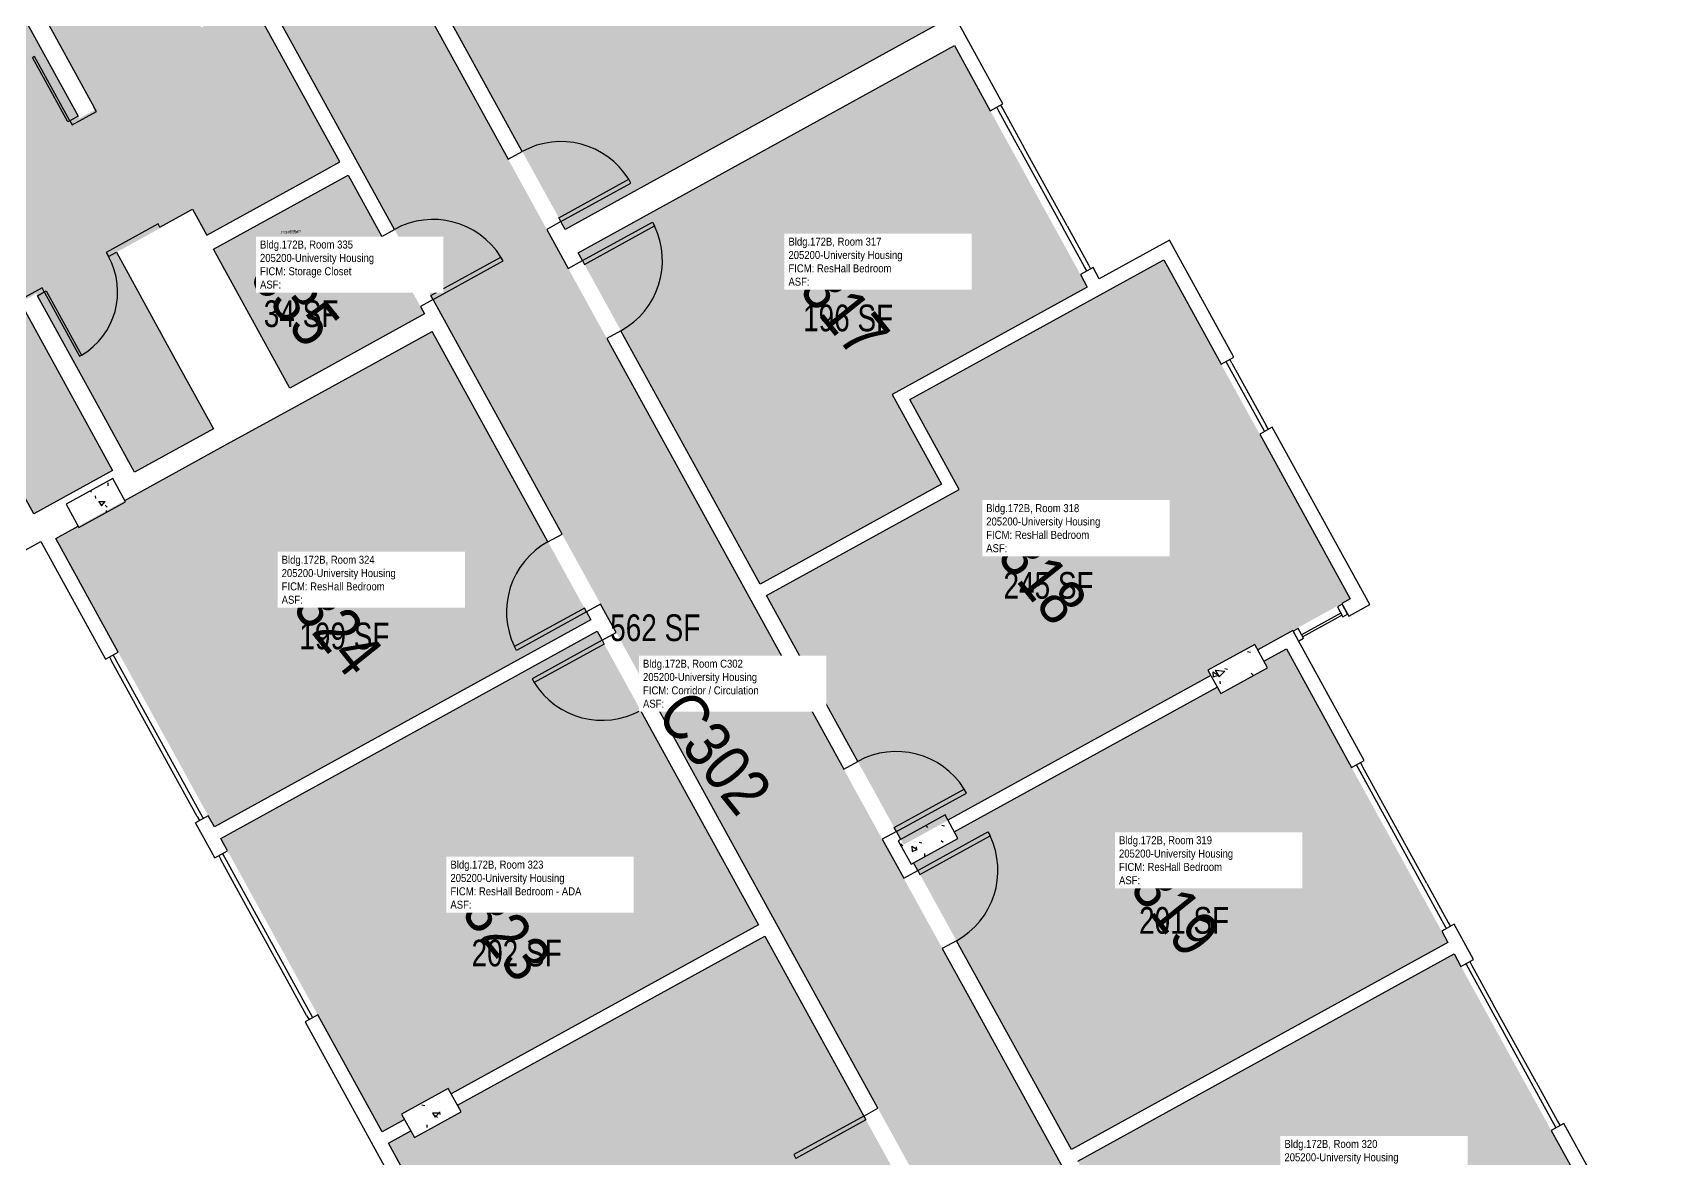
# Model space of a CAD drawing. Header units: inches. Extents: x 69233640 to 69235957, y 27660565 to 27663170.
# Drawn here: x 69235154 to 69235886, y 27660991 to 27661497 of the extents above; entities that cross this region are included whole.
import ezdxf
from ezdxf.enums import TextEntityAlignment as Align

# ---------------------------------------------------------------- set-up
doc = ezdxf.new("R2010")
doc.units = ezdxf.units.IN
doc.header["$LTSCALE"] = 100
doc.header["$MEASUREMENT"] = 0
for name, color, linetype in [('A-COLS', 5, 'CONTINUOUS'), ('A-DOOR', 2, 'CONTINUOUS'), ('A-GLAZ', 1, 'CONTINUOUS'), ('A-IDEN-RNUM', 7, 'CONTINUOUS'), ('A-IDEN-SNUM', 4, 'CONTINUOUS'), ('A-IDEN-VNUM', 4, 'CONTINUOUS'), ('A-WALL', 5, 'CONTINUOUS'), ('AREA-TEXT', 3, 'CONTINUOUS'), ('Rooms-Category-Color', 7, 'CONTINUOUS'), ('Rooms-College-Color', 7, 'CONTINUOUS'), ('Rooms-Department-Color', 7, 'CONTINUOUS'), ('Rooms-Division-Color', 7, 'CONTINUOUS'), ('Rooms-Information', 7, 'CONTINUOUS')]:
    doc.layers.add(name, color=color, linetype=linetype)
doc.styles.add('CP_AREA', font='arial.ttf', dxfattribs={"height": 15})
doc.styles.add('CP_ROOMSNUMBER', font='arial.ttf', dxfattribs={"height": 1})
doc.styles.add('CP_ROOMVNUMBER', font='arial.ttf', dxfattribs={"width": 0.85, "height": 0.075})
pattern_1 = [(358.8208, (69234315.58, 27661870.696), (15.38857, -22.96955), [2.88, -31.68]), (303.8208, (69234315.58, 27661870.696), (19.16407, 22.25815), [2.304, -25.344]), (49.2718, (69234316.862, 27661868.783), (34.5526, -0.712), [2.448, -26.924]), (355.0048, (69234321.563, 27661875.51), (20.73865, -35.91415), [4.32, -47.52]), (45.4568, (69234323.29, 27661872.517), (51.643, -4.5134), [3.671, -40.386]), (300.0048, (69234321.563, 27661875.51), (51.6431, -4.5136), [3.456, -38.016]), (329.8208, (69234322.475, 27661871.315), (2.3233, -27.55014), [2.88, -31.68]), (274.8208, (69234322.475, 27661871.315), (27.55224, 10.1765), [2.304, -25.344]), (20.2718, (69234322.668, 27661869.02), (29.8752, -17.37418), [2.448, -26.924]), (346.3208, (69234315.58, 27661870.696), (10.2518, 7.64958), [1.267, -23.77, 1.267, -24.461, -25.44]), (346.3208, (69234315.58, 27661870.696), (10.2518, 7.64958), [-50.765, 1.267, -24.173]), (316.3208, (69234315.58, 27661870.696), (18.13225, 1.62401), [1.267, -13.402, 1.267, -23.194, -9.696]), (316.3208, (69234315.58, 27661870.696), (18.13225, 1.62401), [-39.13, 1.267, -8.429]), (276.3208, (69234310.212, 27661877.368), (12.17612, -16.51385), [1.267, -8.333, 1.267, -28.685, -39.744]), (276.3208, (69234310.212, 27661877.368), (12.17612, -16.51385), [-39.552, 1.267, -38.477]), (266.3208, (69234307.804, 27661880.36), (17.03412, -15.03807), [1.267, -11.213, 1.267, -18.624, -28.224]), (266.3208, (69234307.804, 27661880.36), (17.03412, -15.03807), [-32.371, 1.267, -26.957])]

msp = doc.modelspace()

# ---------------------------------------------------------------- hatches: boundary and pattern name
at = {"layer": 'A-COLS', "lineweight": -3}
h = msp.add_hatch(dxfattribs=at)
h.set_pattern_fill('FP_17', color=256, angle=-61.17918, style=0, pattern_type=2)
h.set_pattern_definition([(358.8208, (69234315.58, 27661870.696), (15.38857, -22.96955), [2.88, -31.68]), (303.8208, (69234315.58, 27661870.696), (19.1641, 22.25815), [2.304, -25.344]), (49.2718, (69234316.862, 27661868.782), (34.5526, -0.712), [2.448, -26.924]), (355.005, (69234321.563, 27661875.51), (20.7387, -35.9142), [4.32, -47.52]), (45.457, (69234323.29, 27661872.52), (51.643, -4.5134), [3.671, -40.386]), (300.005, (69234321.563, 27661875.51), (51.6431, -4.5136), [3.456, -38.016]), (329.8208, (69234322.474, 27661871.315), (2.3233, -27.55014), [2.88, -31.68]), (274.8208, (69234322.474, 27661871.315), (27.5522, 10.1765), [2.304, -25.344]), (20.2718, (69234322.668, 27661869.02), (29.8752, -17.3742), [2.448, -26.924]), (346.3208, (69234315.58, 27661870.696), (10.2518, 7.64958), [1.267, -23.77, 1.267, -24.461, -25.44]), (346.3208, (69234315.58, 27661870.696), (10.2518, 7.64958), [-50.765, 1.267, -24.173]), (316.3208, (69234315.58, 27661870.696), (18.13225, 1.624), [1.267, -13.402, 1.267, -23.194, -9.696]), (316.3208, (69234315.58, 27661870.696), (18.13225, 1.624), [-39.13, 1.267, -8.429]), (276.3208, (69234310.212, 27661877.368), (12.17612, -16.51385), [1.267, -8.333, 1.267, -28.685, -39.744]), (276.3208, (69234310.212, 27661877.368), (12.17612, -16.51385), [-39.552, 1.267, -38.477]), (266.3208, (69234307.804, 27661880.36), (17.03412, -15.03807), [1.267, -11.213, 1.267, -18.624, -28.224]), (266.3208, (69234307.804, 27661880.36), (17.03412, -15.03807), [-32.371, 1.267, -26.957])])
h.paths.add_polyline_path([(69235175.16, 27661274.77), (69235196.18, 27661286.34), (69235190.4, 27661296.85), (69235169.37, 27661285.28), (69235170.83, 27661282.62)], flags=0)
h = msp.add_hatch(dxfattribs=at)
h.set_pattern_fill('FP_6', color=256, angle=-61.17918, style=0, pattern_type=2)
h.set_pattern_definition(pattern_1)
h.paths.add_polyline_path([(69235688.77, 27661200.11), (69235709.79, 27661211.68), (69235704.01, 27661222.19), (69235682.98, 27661210.62), (69235683.07, 27661210.47)], flags=0)
h = msp.add_hatch(dxfattribs=at)
h.set_pattern_fill('FP_20', color=256, angle=-61.17918, style=0, pattern_type=2)
h.set_pattern_definition(pattern_1)
h.paths.add_polyline_path([(69235549.46, 27661123.46), (69235570.49, 27661135.03), (69235564.7, 27661145.54), (69235543.68, 27661133.97)], flags=0)
h = msp.add_hatch(dxfattribs=at)
h.set_pattern_fill('FP_19', color=256, angle=-61.17918, style=0, pattern_type=2)
h.set_pattern_definition(pattern_1)
h.paths.add_polyline_path([(69235326.05, 27661000.53), (69235347.08, 27661012.1), (69235341.29, 27661022.62), (69235320.26, 27661011.05)], flags=0)
at = {"layer": 'Rooms-Category-Color', "true_color": 0xadadad}
for points in [[(69235030.51, 27661929.76), (69235084.02, 27661956.92), (69235734.08, 27660775.49), (69235681.49, 27660746.55)], [(69235049.44, 27661622.98), (69235083.99, 27661642), (69235086.77, 27661636.96), (69235065.19, 27661625.09), (69235111.56, 27661540.81), (69235113.85, 27661536.65), (69235135.42, 27661548.53), (69235182.61, 27661462.77), (69235175.38, 27661458.79), (69235148.56, 27661507.53), (69235131.21, 27661539.07), (69235111.37, 27661528.15), (69235110.35, 27661527.59), (69235095.29, 27661519.31), (69235112.64, 27661487.77), (69235139.46, 27661439.03), (69235132.23, 27661435.05), (69235105.41, 27661483.79), (69235088.06, 27661515.33), (69235052.14, 27661495.56), (69235069.49, 27661464.02), (69235096.31, 27661415.29), (69235089.08, 27661411.31), (69235062.26, 27661460.05), (69235044.91, 27661491.59), (69235008.99, 27661471.82), (69235026.34, 27661440.28), (69235053.16, 27661391.54), (69235045.93, 27661387.57), (69235019.12, 27661436.3), (69235001.76, 27661467.85), (69234965.84, 27661448.08), (69234983.2, 27661416.54), (69235009.5, 27661368.73), (69234987.89, 27661356.84), (69235017.21, 27661303.57), (69235017.21, 27661303.57), (69235058.75, 27661228.07), (69235115.2, 27661259.14), (69235147.61, 27661276.97), (69235115.8, 27661334.8), (69235084.25, 27661317.44), (69235095.82, 27661296.41), (69235090.35, 27661293.4), (69235069.57, 27661331.17), (69235113.81, 27661355.51), (69235137.49, 27661312.49), (69235137.49, 27661312.49), (69235154.84, 27661280.95), (69235190.32, 27661300.47), (69235172.97, 27661332.01), (69235148.79, 27661375.96), (69235156.01, 27661379.94), (69235181.89, 27661332.91), (69235182.86, 27661331.15), (69235182.86, 27661331.15), (69235200.21, 27661299.61), (69235235.69, 27661319.13), (69235218.34, 27661350.67), (69235217.37, 27661352.43), (69235217.38, 27661352.43), (69235192.01, 27661398.53), (69235211.94, 27661409.5), (69235211.7, 27661409.94), (69235226.32, 27661417.98), (69235232.77, 27661406.27), (69235292.52, 27661439.15), (69235252.52, 27661511.87), (69235230.2, 27661499.59), (69235226.58, 27661506.16), (69235244.47, 27661516), (69235211.2, 27661576.46), (69235210.77, 27661576.22), (69235207.39, 27661582.36), (69235189.94, 27661572.76), (69235186.93, 27661578.23), (69235208.59, 27661590.15), (69235159.73, 27661678.96), (69235138.11, 27661667.06), (69235135.1, 27661672.54), (69235157.1, 27661684.65), (69235129.32, 27661735.13), (69235107.49, 27661723.12), (69235104.72, 27661728.16), (69235104.5, 27661728.04), (69235104.48, 27661728.59), (69235125.92, 27661740.39), (69235081.69, 27661820.78), (69235060.03, 27661808.86), (69235057.2, 27661813.87), (69235057.26, 27661813.9), (69235079.96, 27661826.39), (69235030.58, 27661916.13), (69234955.74, 27661874.95), (69235007.89, 27661780.18), (69234986.37, 27661768.34), (69235029.58, 27661689.81), (69235051.15, 27661701.68), (69235054.17, 27661696.21), (69235019.64, 27661677.21), (69235018.37, 27661679.51), (69234975.89, 27661756.72), (69234944.35, 27661739.36), (69234988.61, 27661658.92), (69234983.13, 27661655.91), (69234938.87, 27661736.35), (69234901.64, 27661715.86), (69234945.9, 27661635.42), (69234940.42, 27661632.41), (69234896.16, 27661712.85), (69234858.92, 27661692.36), (69234903.19, 27661611.92), (69234897.71, 27661608.91), (69234853.45, 27661689.35), (69234816.21, 27661668.86), (69234860.47, 27661588.42), (69234860.47, 27661588.42), (69234889.28, 27661536.07), (69234889.28, 27661536.07), (69234933.63, 27661455.46), (69234970.87, 27661475.95), (69234926.51, 27661556.56), (69234931.99, 27661559.57), (69234976.34, 27661478.96), (69235013.58, 27661499.45), (69234969.23, 27661580.06), (69234974.7, 27661583.07), (69235019.05, 27661502.47), (69235093.28, 27661543.31), (69235050.71, 27661620.68)]]:
    msp.add_hatch(color=253, dxfattribs=at).paths.add_polyline_path(points)
at = {"layer": 'Rooms-Category-Color', "true_color": 0x728ef3}
for points in [[(69235393.88, 27661408.81), (69235553.34, 27661496.55), (69235563.19, 27661501.97), (69235480.32, 27661652.57), (69235397.64, 27661607.08), (69235420.17, 27661566.13), (69235333.55, 27661518.46)], [(69235559.12, 27661486.04), (69235399.67, 27661398.3), (69235481.61, 27661249.38), (69235563.08, 27661294.21), (69235540.86, 27661334.6), (69235628.69, 27661382.92), (69235568.97, 27661491.46)], [(69235330.62, 27661370.79), (69235296.27, 27661433.22), (69235235.7, 27661399.9), (69235270.05, 27661337.47)], [(69235705.33, 27661219.79), (69235718.16, 27661226.85), (69235721.15, 27661228.49), (69235746.95, 27661242.69), (69235663.07, 27661395.13), (69235634.37, 27661379.34), (69235634.37, 27661379.34), (69235631.47, 27661377.75), (69235548.84, 27661332.28), (69235571.06, 27661291.9), (69235484.44, 27661244.23), (69235546.1, 27661132.17), (69235566.03, 27661143.14), (69235684.3, 27661208.22), (69235682.98, 27661210.62), (69235704.01, 27661222.19)], [(69235236.09, 27661140.15), (69235405.41, 27661233.32), (69235334.06, 27661362.99), (69235274.21, 27661330.05), (69235274.15, 27661330.02), (69235271.85, 27661328.76), (69235242.72, 27661312.73), (69235240.42, 27661311.46), (69235164.75, 27661269.82)], [(69235408.24, 27661228.17), (69235238.93, 27661135.01), (69235311.53, 27661003.05), (69235321.61, 27661008.6), (69235320.26, 27661011.05), (69235341.29, 27661022.62), (69235342.64, 27661020.17), (69235480.85, 27661096.21)], [(69235718.24, 27661220.18), (69235708.16, 27661214.64), (69235709.79, 27661211.68), (69235688.77, 27661200.11), (69235687.14, 27661203.07), (69235568.86, 27661137.99), (69235570.49, 27661135.03), (69235550.56, 27661124.06), (69235621.54, 27660995.05), (69235790.85, 27661088.21), (69235718.57, 27661219.58)], [(69235470.95, 27660736.66), (69235470.93, 27660736.7), (69235630.39, 27660824.43), (69235483.68, 27661091.07), (69235345.47, 27661015.02), (69235347.08, 27661012.1), (69235326.05, 27661000.53), (69235324.44, 27661003.45), (69235314.36, 27660997.91), (69235461.09, 27660731.23)], [(69235833.87, 27660936.39), (69235854.9, 27660947.96), (69235856.24, 27660945.53), (69235866.31, 27660951.07), (69235793.68, 27661083.06), (69235624.38, 27660989.91), (69235697, 27660857.91), (69235835.21, 27660933.96)]]:
    msp.add_hatch(color=171, dxfattribs=at).paths.add_polyline_path(points)
at = {"layer": 'Rooms-College-Color', "true_color": 0xadadad}
for points in [[(69235030.51, 27661929.76), (69235084.02, 27661956.92), (69235734.08, 27660775.49), (69235681.49, 27660746.55)], [(69235049.44, 27661622.98), (69235083.99, 27661642), (69235086.77, 27661636.96), (69235065.19, 27661625.09), (69235111.56, 27661540.81), (69235113.85, 27661536.65), (69235135.42, 27661548.53), (69235182.61, 27661462.77), (69235175.38, 27661458.79), (69235148.56, 27661507.53), (69235131.21, 27661539.07), (69235111.37, 27661528.15), (69235110.35, 27661527.59), (69235095.29, 27661519.31), (69235112.64, 27661487.77), (69235139.46, 27661439.03), (69235132.23, 27661435.05), (69235105.41, 27661483.79), (69235088.06, 27661515.33), (69235052.14, 27661495.56), (69235069.49, 27661464.02), (69235096.31, 27661415.29), (69235089.08, 27661411.31), (69235062.26, 27661460.05), (69235044.91, 27661491.59), (69235008.99, 27661471.82), (69235026.34, 27661440.28), (69235053.16, 27661391.54), (69235045.93, 27661387.57), (69235019.12, 27661436.3), (69235001.76, 27661467.85), (69234965.84, 27661448.08), (69234983.2, 27661416.54), (69235009.5, 27661368.73), (69234987.89, 27661356.84), (69235017.21, 27661303.57), (69235017.21, 27661303.57), (69235058.75, 27661228.07), (69235115.2, 27661259.14), (69235147.61, 27661276.97), (69235115.8, 27661334.8), (69235084.25, 27661317.44), (69235095.82, 27661296.41), (69235090.35, 27661293.4), (69235069.57, 27661331.17), (69235113.81, 27661355.51), (69235137.49, 27661312.49), (69235137.49, 27661312.49), (69235154.84, 27661280.95), (69235190.32, 27661300.47), (69235172.97, 27661332.01), (69235148.79, 27661375.96), (69235156.01, 27661379.94), (69235181.89, 27661332.91), (69235182.86, 27661331.15), (69235182.86, 27661331.15), (69235200.21, 27661299.61), (69235235.69, 27661319.13), (69235218.34, 27661350.67), (69235217.37, 27661352.43), (69235217.38, 27661352.43), (69235192.01, 27661398.53), (69235211.94, 27661409.5), (69235211.7, 27661409.94), (69235226.32, 27661417.98), (69235232.77, 27661406.27), (69235292.52, 27661439.15), (69235252.52, 27661511.87), (69235230.2, 27661499.59), (69235226.58, 27661506.16), (69235244.47, 27661516), (69235211.2, 27661576.46), (69235210.77, 27661576.22), (69235207.39, 27661582.36), (69235189.94, 27661572.76), (69235186.93, 27661578.23), (69235208.59, 27661590.15), (69235159.73, 27661678.96), (69235138.11, 27661667.06), (69235135.1, 27661672.54), (69235157.1, 27661684.65), (69235129.32, 27661735.13), (69235107.49, 27661723.12), (69235104.72, 27661728.16), (69235104.5, 27661728.04), (69235104.48, 27661728.59), (69235125.92, 27661740.39), (69235081.69, 27661820.78), (69235060.03, 27661808.86), (69235057.2, 27661813.87), (69235057.26, 27661813.9), (69235079.96, 27661826.39), (69235030.58, 27661916.13), (69234955.74, 27661874.95), (69235007.89, 27661780.18), (69234986.37, 27661768.34), (69235029.58, 27661689.81), (69235051.15, 27661701.68), (69235054.17, 27661696.21), (69235019.64, 27661677.21), (69235018.37, 27661679.51), (69234975.89, 27661756.72), (69234944.35, 27661739.36), (69234988.61, 27661658.92), (69234983.13, 27661655.91), (69234938.87, 27661736.35), (69234901.64, 27661715.86), (69234945.9, 27661635.42), (69234940.42, 27661632.41), (69234896.16, 27661712.85), (69234858.92, 27661692.36), (69234903.19, 27661611.92), (69234897.71, 27661608.91), (69234853.45, 27661689.35), (69234816.21, 27661668.86), (69234860.47, 27661588.42), (69234860.47, 27661588.42), (69234889.28, 27661536.07), (69234889.28, 27661536.07), (69234933.63, 27661455.46), (69234970.87, 27661475.95), (69234926.51, 27661556.56), (69234931.99, 27661559.57), (69234976.34, 27661478.96), (69235013.58, 27661499.45), (69234969.23, 27661580.06), (69234974.7, 27661583.07), (69235019.05, 27661502.47), (69235093.28, 27661543.31), (69235050.71, 27661620.68)], [(69235393.88, 27661408.81), (69235553.34, 27661496.55), (69235563.19, 27661501.97), (69235480.32, 27661652.57), (69235397.64, 27661607.08), (69235420.17, 27661566.13), (69235333.55, 27661518.46)], [(69235559.12, 27661486.04), (69235399.67, 27661398.3), (69235481.61, 27661249.38), (69235563.08, 27661294.21), (69235540.86, 27661334.6), (69235628.69, 27661382.92), (69235568.97, 27661491.46)], [(69235330.62, 27661370.79), (69235296.27, 27661433.22), (69235235.7, 27661399.9), (69235270.05, 27661337.47)], [(69235705.33, 27661219.79), (69235718.16, 27661226.85), (69235721.15, 27661228.49), (69235746.95, 27661242.69), (69235663.07, 27661395.13), (69235634.37, 27661379.34), (69235634.37, 27661379.34), (69235631.47, 27661377.75), (69235548.84, 27661332.28), (69235571.06, 27661291.9), (69235484.44, 27661244.23), (69235546.1, 27661132.17), (69235566.03, 27661143.14), (69235684.3, 27661208.22), (69235682.98, 27661210.62), (69235704.01, 27661222.19)], [(69235236.09, 27661140.15), (69235405.41, 27661233.32), (69235334.06, 27661362.99), (69235274.21, 27661330.05), (69235274.15, 27661330.02), (69235271.85, 27661328.76), (69235242.72, 27661312.73), (69235240.42, 27661311.46), (69235164.75, 27661269.82)], [(69235408.24, 27661228.17), (69235238.93, 27661135.01), (69235311.53, 27661003.05), (69235321.61, 27661008.6), (69235320.26, 27661011.05), (69235341.29, 27661022.62), (69235342.64, 27661020.17), (69235480.85, 27661096.21)], [(69235718.24, 27661220.18), (69235708.16, 27661214.64), (69235709.79, 27661211.68), (69235688.77, 27661200.11), (69235687.14, 27661203.07), (69235568.86, 27661137.99), (69235570.49, 27661135.03), (69235550.56, 27661124.06), (69235621.54, 27660995.05), (69235790.85, 27661088.21), (69235718.57, 27661219.58)], [(69235470.95, 27660736.66), (69235470.93, 27660736.7), (69235630.39, 27660824.43), (69235483.68, 27661091.07), (69235345.47, 27661015.02), (69235347.08, 27661012.1), (69235326.05, 27661000.53), (69235324.44, 27661003.45), (69235314.36, 27660997.91), (69235461.09, 27660731.23)], [(69235833.87, 27660936.39), (69235854.9, 27660947.96), (69235856.24, 27660945.53), (69235866.31, 27660951.07), (69235793.68, 27661083.06), (69235624.38, 27660989.91), (69235697, 27660857.91), (69235835.21, 27660933.96)]]:
    msp.add_hatch(color=253, dxfattribs=at).paths.add_polyline_path(points)
at = {"layer": 'Rooms-Department-Color', "true_color": 0xacacac}
for points in [[(69235030.51, 27661929.76), (69235084.02, 27661956.92), (69235734.08, 27660775.49), (69235681.49, 27660746.55)], [(69235049.44, 27661622.98), (69235083.99, 27661642), (69235086.77, 27661636.96), (69235065.19, 27661625.09), (69235111.56, 27661540.81), (69235113.85, 27661536.65), (69235135.42, 27661548.53), (69235182.61, 27661462.77), (69235175.38, 27661458.79), (69235148.56, 27661507.53), (69235131.21, 27661539.07), (69235111.37, 27661528.15), (69235110.35, 27661527.59), (69235095.29, 27661519.31), (69235112.64, 27661487.77), (69235139.46, 27661439.03), (69235132.23, 27661435.05), (69235105.41, 27661483.79), (69235088.06, 27661515.33), (69235052.14, 27661495.56), (69235069.49, 27661464.02), (69235096.31, 27661415.29), (69235089.08, 27661411.31), (69235062.26, 27661460.05), (69235044.91, 27661491.59), (69235008.99, 27661471.82), (69235026.34, 27661440.28), (69235053.16, 27661391.54), (69235045.93, 27661387.57), (69235019.12, 27661436.3), (69235001.76, 27661467.85), (69234965.84, 27661448.08), (69234983.2, 27661416.54), (69235009.5, 27661368.73), (69234987.89, 27661356.84), (69235017.21, 27661303.57), (69235017.21, 27661303.57), (69235058.75, 27661228.07), (69235115.2, 27661259.14), (69235147.61, 27661276.97), (69235115.8, 27661334.8), (69235084.25, 27661317.44), (69235095.82, 27661296.41), (69235090.35, 27661293.4), (69235069.57, 27661331.17), (69235113.81, 27661355.51), (69235137.49, 27661312.49), (69235137.49, 27661312.49), (69235154.84, 27661280.95), (69235190.32, 27661300.47), (69235172.97, 27661332.01), (69235148.79, 27661375.96), (69235156.01, 27661379.94), (69235181.89, 27661332.91), (69235182.86, 27661331.15), (69235182.86, 27661331.15), (69235200.21, 27661299.61), (69235235.69, 27661319.13), (69235218.34, 27661350.67), (69235217.37, 27661352.43), (69235217.38, 27661352.43), (69235192.01, 27661398.53), (69235211.94, 27661409.5), (69235211.7, 27661409.94), (69235226.32, 27661417.98), (69235232.77, 27661406.27), (69235292.52, 27661439.15), (69235252.52, 27661511.87), (69235230.2, 27661499.59), (69235226.58, 27661506.16), (69235244.47, 27661516), (69235211.2, 27661576.46), (69235210.77, 27661576.22), (69235207.39, 27661582.36), (69235189.94, 27661572.76), (69235186.93, 27661578.23), (69235208.59, 27661590.15), (69235159.73, 27661678.96), (69235138.11, 27661667.06), (69235135.1, 27661672.54), (69235157.1, 27661684.65), (69235129.32, 27661735.13), (69235107.49, 27661723.12), (69235104.72, 27661728.16), (69235104.5, 27661728.04), (69235104.48, 27661728.59), (69235125.92, 27661740.39), (69235081.69, 27661820.78), (69235060.03, 27661808.86), (69235057.2, 27661813.87), (69235057.26, 27661813.9), (69235079.96, 27661826.39), (69235030.58, 27661916.13), (69234955.74, 27661874.95), (69235007.89, 27661780.18), (69234986.37, 27661768.34), (69235029.58, 27661689.81), (69235051.15, 27661701.68), (69235054.17, 27661696.21), (69235019.64, 27661677.21), (69235018.37, 27661679.51), (69234975.89, 27661756.72), (69234944.35, 27661739.36), (69234988.61, 27661658.92), (69234983.13, 27661655.91), (69234938.87, 27661736.35), (69234901.64, 27661715.86), (69234945.9, 27661635.42), (69234940.42, 27661632.41), (69234896.16, 27661712.85), (69234858.92, 27661692.36), (69234903.19, 27661611.92), (69234897.71, 27661608.91), (69234853.45, 27661689.35), (69234816.21, 27661668.86), (69234860.47, 27661588.42), (69234860.47, 27661588.42), (69234889.28, 27661536.07), (69234889.28, 27661536.07), (69234933.63, 27661455.46), (69234970.87, 27661475.95), (69234926.51, 27661556.56), (69234931.99, 27661559.57), (69234976.34, 27661478.96), (69235013.58, 27661499.45), (69234969.23, 27661580.06), (69234974.7, 27661583.07), (69235019.05, 27661502.47), (69235093.28, 27661543.31), (69235050.71, 27661620.68)]]:
    msp.add_hatch(color=253, dxfattribs=at).paths.add_polyline_path(points)
at = {"layer": 'Rooms-Department-Color', "true_color": 0x604aed}
for points in [[(69235393.88, 27661408.81), (69235553.34, 27661496.55), (69235563.19, 27661501.97), (69235480.32, 27661652.57), (69235397.64, 27661607.08), (69235420.17, 27661566.13), (69235333.55, 27661518.46)], [(69235559.12, 27661486.04), (69235399.67, 27661398.3), (69235481.61, 27661249.38), (69235563.08, 27661294.21), (69235540.86, 27661334.6), (69235628.69, 27661382.92), (69235568.97, 27661491.46)], [(69235330.62, 27661370.79), (69235296.27, 27661433.22), (69235235.7, 27661399.9), (69235270.05, 27661337.47)], [(69235705.33, 27661219.79), (69235718.16, 27661226.85), (69235721.15, 27661228.49), (69235746.95, 27661242.69), (69235663.07, 27661395.13), (69235634.37, 27661379.34), (69235634.37, 27661379.34), (69235631.47, 27661377.75), (69235548.84, 27661332.28), (69235571.06, 27661291.9), (69235484.44, 27661244.23), (69235546.1, 27661132.17), (69235566.03, 27661143.14), (69235684.3, 27661208.22), (69235682.98, 27661210.62), (69235704.01, 27661222.19)], [(69235236.09, 27661140.15), (69235405.41, 27661233.32), (69235334.06, 27661362.99), (69235274.21, 27661330.05), (69235274.15, 27661330.02), (69235271.85, 27661328.76), (69235242.72, 27661312.73), (69235240.42, 27661311.46), (69235164.75, 27661269.82)], [(69235408.24, 27661228.17), (69235238.93, 27661135.01), (69235311.53, 27661003.05), (69235321.61, 27661008.6), (69235320.26, 27661011.05), (69235341.29, 27661022.62), (69235342.64, 27661020.17), (69235480.85, 27661096.21)], [(69235718.24, 27661220.18), (69235708.16, 27661214.64), (69235709.79, 27661211.68), (69235688.77, 27661200.11), (69235687.14, 27661203.07), (69235568.86, 27661137.99), (69235570.49, 27661135.03), (69235550.56, 27661124.06), (69235621.54, 27660995.05), (69235790.85, 27661088.21), (69235718.57, 27661219.58)], [(69235470.95, 27660736.66), (69235470.93, 27660736.7), (69235630.39, 27660824.43), (69235483.68, 27661091.07), (69235345.47, 27661015.02), (69235347.08, 27661012.1), (69235326.05, 27661000.53), (69235324.44, 27661003.45), (69235314.36, 27660997.91), (69235461.09, 27660731.23)], [(69235833.87, 27660936.39), (69235854.9, 27660947.96), (69235856.24, 27660945.53), (69235866.31, 27660951.07), (69235793.68, 27661083.06), (69235624.38, 27660989.91), (69235697, 27660857.91), (69235835.21, 27660933.96)]]:
    msp.add_hatch(color=173, dxfattribs=at).paths.add_polyline_path(points)
at = {"layer": 'Rooms-Division-Color', "true_color": 0xadadad}
for points in [[(69235030.51, 27661929.76), (69235084.02, 27661956.92), (69235734.08, 27660775.49), (69235681.49, 27660746.55)], [(69235049.44, 27661622.98), (69235083.99, 27661642), (69235086.77, 27661636.96), (69235065.19, 27661625.09), (69235111.56, 27661540.81), (69235113.85, 27661536.65), (69235135.42, 27661548.53), (69235182.61, 27661462.77), (69235175.38, 27661458.79), (69235148.56, 27661507.53), (69235131.21, 27661539.07), (69235111.37, 27661528.15), (69235110.35, 27661527.59), (69235095.29, 27661519.31), (69235112.64, 27661487.77), (69235139.46, 27661439.03), (69235132.23, 27661435.05), (69235105.41, 27661483.79), (69235088.06, 27661515.33), (69235052.14, 27661495.56), (69235069.49, 27661464.02), (69235096.31, 27661415.29), (69235089.08, 27661411.31), (69235062.26, 27661460.05), (69235044.91, 27661491.59), (69235008.99, 27661471.82), (69235026.34, 27661440.28), (69235053.16, 27661391.54), (69235045.93, 27661387.57), (69235019.12, 27661436.3), (69235001.76, 27661467.85), (69234965.84, 27661448.08), (69234983.2, 27661416.54), (69235009.5, 27661368.73), (69234987.89, 27661356.84), (69235017.21, 27661303.57), (69235017.21, 27661303.57), (69235058.75, 27661228.07), (69235115.2, 27661259.14), (69235147.61, 27661276.97), (69235115.8, 27661334.8), (69235084.25, 27661317.44), (69235095.82, 27661296.41), (69235090.35, 27661293.4), (69235069.57, 27661331.17), (69235113.81, 27661355.51), (69235137.49, 27661312.49), (69235137.49, 27661312.49), (69235154.84, 27661280.95), (69235190.32, 27661300.47), (69235172.97, 27661332.01), (69235148.79, 27661375.96), (69235156.01, 27661379.94), (69235181.89, 27661332.91), (69235182.86, 27661331.15), (69235182.86, 27661331.15), (69235200.21, 27661299.61), (69235235.69, 27661319.13), (69235218.34, 27661350.67), (69235217.37, 27661352.43), (69235217.38, 27661352.43), (69235192.01, 27661398.53), (69235211.94, 27661409.5), (69235211.7, 27661409.94), (69235226.32, 27661417.98), (69235232.77, 27661406.27), (69235292.52, 27661439.15), (69235252.52, 27661511.87), (69235230.2, 27661499.59), (69235226.58, 27661506.16), (69235244.47, 27661516), (69235211.2, 27661576.46), (69235210.77, 27661576.22), (69235207.39, 27661582.36), (69235189.94, 27661572.76), (69235186.93, 27661578.23), (69235208.59, 27661590.15), (69235159.73, 27661678.96), (69235138.11, 27661667.06), (69235135.1, 27661672.54), (69235157.1, 27661684.65), (69235129.32, 27661735.13), (69235107.49, 27661723.12), (69235104.72, 27661728.16), (69235104.5, 27661728.04), (69235104.48, 27661728.59), (69235125.92, 27661740.39), (69235081.69, 27661820.78), (69235060.03, 27661808.86), (69235057.2, 27661813.87), (69235057.26, 27661813.9), (69235079.96, 27661826.39), (69235030.58, 27661916.13), (69234955.74, 27661874.95), (69235007.89, 27661780.18), (69234986.37, 27661768.34), (69235029.58, 27661689.81), (69235051.15, 27661701.68), (69235054.17, 27661696.21), (69235019.64, 27661677.21), (69235018.37, 27661679.51), (69234975.89, 27661756.72), (69234944.35, 27661739.36), (69234988.61, 27661658.92), (69234983.13, 27661655.91), (69234938.87, 27661736.35), (69234901.64, 27661715.86), (69234945.9, 27661635.42), (69234940.42, 27661632.41), (69234896.16, 27661712.85), (69234858.92, 27661692.36), (69234903.19, 27661611.92), (69234897.71, 27661608.91), (69234853.45, 27661689.35), (69234816.21, 27661668.86), (69234860.47, 27661588.42), (69234860.47, 27661588.42), (69234889.28, 27661536.07), (69234889.28, 27661536.07), (69234933.63, 27661455.46), (69234970.87, 27661475.95), (69234926.51, 27661556.56), (69234931.99, 27661559.57), (69234976.34, 27661478.96), (69235013.58, 27661499.45), (69234969.23, 27661580.06), (69234974.7, 27661583.07), (69235019.05, 27661502.47), (69235093.28, 27661543.31), (69235050.71, 27661620.68)]]:
    msp.add_hatch(color=253, dxfattribs=at).paths.add_polyline_path(points)
at = {"layer": 'Rooms-Division-Color', "true_color": 0x604aed}
for points in [[(69235393.88, 27661408.81), (69235553.34, 27661496.55), (69235563.19, 27661501.97), (69235480.32, 27661652.57), (69235397.64, 27661607.08), (69235420.17, 27661566.13), (69235333.55, 27661518.46)], [(69235559.12, 27661486.04), (69235399.67, 27661398.3), (69235481.61, 27661249.38), (69235563.08, 27661294.21), (69235540.86, 27661334.6), (69235628.69, 27661382.92), (69235568.97, 27661491.46)], [(69235330.62, 27661370.79), (69235296.27, 27661433.22), (69235235.7, 27661399.9), (69235270.05, 27661337.47)], [(69235705.33, 27661219.79), (69235718.16, 27661226.85), (69235721.15, 27661228.49), (69235746.95, 27661242.69), (69235663.07, 27661395.13), (69235634.37, 27661379.34), (69235634.37, 27661379.34), (69235631.47, 27661377.75), (69235548.84, 27661332.28), (69235571.06, 27661291.9), (69235484.44, 27661244.23), (69235546.1, 27661132.17), (69235566.03, 27661143.14), (69235684.3, 27661208.22), (69235682.98, 27661210.62), (69235704.01, 27661222.19)], [(69235236.09, 27661140.15), (69235405.41, 27661233.32), (69235334.06, 27661362.99), (69235274.21, 27661330.05), (69235274.15, 27661330.02), (69235271.85, 27661328.76), (69235242.72, 27661312.73), (69235240.42, 27661311.46), (69235164.75, 27661269.82)], [(69235408.24, 27661228.17), (69235238.93, 27661135.01), (69235311.53, 27661003.05), (69235321.61, 27661008.6), (69235320.26, 27661011.05), (69235341.29, 27661022.62), (69235342.64, 27661020.17), (69235480.85, 27661096.21)], [(69235718.24, 27661220.18), (69235708.16, 27661214.64), (69235709.79, 27661211.68), (69235688.77, 27661200.11), (69235687.14, 27661203.07), (69235568.86, 27661137.99), (69235570.49, 27661135.03), (69235550.56, 27661124.06), (69235621.54, 27660995.05), (69235790.85, 27661088.21), (69235718.57, 27661219.58)], [(69235470.95, 27660736.66), (69235470.93, 27660736.7), (69235630.39, 27660824.43), (69235483.68, 27661091.07), (69235345.47, 27661015.02), (69235347.08, 27661012.1), (69235326.05, 27661000.53), (69235324.44, 27661003.45), (69235314.36, 27660997.91), (69235461.09, 27660731.23)], [(69235833.87, 27660936.39), (69235854.9, 27660947.96), (69235856.24, 27660945.53), (69235866.31, 27660951.07), (69235793.68, 27661083.06), (69235624.38, 27660989.91), (69235697, 27660857.91), (69235835.21, 27660933.96)]]:
    msp.add_hatch(color=173, dxfattribs=at).paths.add_polyline_path(points)

# ---------------------------------------------------------------- linework, layer by layer
at = {"layer": 'A-COLS', "lineweight": -3}
for p, q in [((69235190.4, 27661296.85), (69235169.37, 27661285.28)), ((69235196.18, 27661286.34), (69235190.4, 27661296.85)), ((69235169.37, 27661285.28), (69235175.16, 27661274.77)), ((69235175.16, 27661274.77), (69235196.18, 27661286.34)), ((69235704.01, 27661222.19), (69235682.98, 27661210.62)), ((69235709.79, 27661211.68), (69235704.01, 27661222.19)), ((69235682.98, 27661210.62), (69235688.77, 27661200.11)), ((69235688.77, 27661200.11), (69235709.79, 27661211.68)), ((69235564.7, 27661145.54), (69235543.68, 27661133.97)), ((69235570.49, 27661135.03), (69235564.7, 27661145.54)), ((69235543.68, 27661133.97), (69235549.46, 27661123.46)), ((69235549.46, 27661123.46), (69235570.49, 27661135.03)), ((69235341.29, 27661022.62), (69235320.26, 27661011.05)), ((69235347.08, 27661012.1), (69235341.29, 27661022.62)), ((69235320.26, 27661011.05), (69235326.05, 27661000.53)), ((69235326.05, 27661000.53), (69235347.08, 27661012.1))]:
    msp.add_line(p, q, dxfattribs=at)
at = {"layer": 'A-DOOR', "lineweight": -3}
for p, q in [((69235155.19, 27661486.54), (69235154.31, 27661486.06)), ((69235170.22, 27661457.16), (69235154.31, 27661486.06)), ((69235171.09, 27661457.65), (69235155.19, 27661486.54)), ((69235171.09, 27661457.65), (69235170.22, 27661457.16)), ((69235390.99, 27661414.07), (69235422.48, 27661431.4)), ((69235391.95, 27661412.32), (69235423.44, 27661429.64)), ((69235423.44, 27661429.64), (69235422.48, 27661431.4)), ((69235391.95, 27661412.32), (69235390.99, 27661414.07)), ((69235401.59, 27661394.79), (69235433.09, 27661412.12)), ((69235402.56, 27661393.04), (69235434.05, 27661410.37)), ((69235433.09, 27661412.12), (69235434.05, 27661410.37)), ((69235333.5, 27661379.04), (69235364.99, 27661396.37)), ((69235365.96, 27661394.62), (69235364.99, 27661396.37)), ((69235334.46, 27661377.29), (69235365.96, 27661394.62)), ((69235401.59, 27661394.79), (69235402.56, 27661393.04)), ((69235159.59, 27661380.7), (69235160.47, 27661381.18)), ((69235159.59, 27661380.7), (69235175.49, 27661351.8)), ((69235160.47, 27661381.18), (69235176.37, 27661352.28)), ((69235334.46, 27661377.29), (69235333.5, 27661379.04)), ((69235175.49, 27661351.8), (69235176.37, 27661352.28)), ((69235402.52, 27661238.57), (69235371.02, 27661221.25)), ((69235403.48, 27661236.82), (69235371.99, 27661219.49)), ((69235403.48, 27661236.82), (69235402.52, 27661238.57)), ((69235371.99, 27661219.49), (69235371.02, 27661221.25)), ((69235410.47, 27661224.12), (69235378.98, 27661206.79)), ((69235411.43, 27661222.37), (69235379.94, 27661205.04)), ((69235410.47, 27661224.12), (69235411.43, 27661222.37)), ((69235378.98, 27661206.79), (69235379.94, 27661205.04)), ((69235541.88, 27661139.83), (69235573.37, 27661157.16)), ((69235542.84, 27661138.08), (69235574.34, 27661155.41)), ((69235574.34, 27661155.41), (69235573.37, 27661157.16)), ((69235542.84, 27661138.08), (69235541.88, 27661139.83)), ((69235552.49, 27661120.56), (69235583.98, 27661137.89)), ((69235553.45, 27661118.81), (69235584.94, 27661136.13)), ((69235583.98, 27661137.89), (69235584.94, 27661136.13)), ((69235552.49, 27661120.56), (69235553.45, 27661118.81)), ((69235528.19, 27661010.18), (69235496.69, 27660992.85)), ((69235529.15, 27661008.43), (69235497.66, 27660991.1)), ((69235528.19, 27661010.18), (69235529.15, 27661008.43)), ((69235496.69, 27660992.85), (69235497.66, 27660991.1))]:
    msp.add_line(p, q, dxfattribs=at)
for centre, radius, start, end in [((69235391.95, 27661412.32), 36, 32.00556, 118.82082), ((69235334.46, 27661377.29), 36, 32.00556, 118.82082), ((69235401.59, 27661394.79), 36, 298.82082, 25.63608), ((69235159.59, 27661380.7), 33, 300.55715, 28.82065), ((69235403.48, 27661236.82), 36, 118.82082, 205.63608), ((69235410.47, 27661224.12), 36, 212.00556, 298.82082), ((69235542.84, 27661138.08), 36, 32.00556, 118.82082), ((69235552.49, 27661120.56), 36, 298.82082, 25.63608)]:
    msp.add_arc(centre, radius, start, end, dxfattribs=at)
at = {"layer": 'A-GLAZ', "lineweight": -3}
for p, q in [((69235588.91, 27661462.01), (69235587.95, 27661463.77)), ((69235598.56, 27661444.49), (69235588.91, 27661462.01)), ((69235589.7, 27661464.73), (69235590.67, 27661462.98)), ((69235590.67, 27661462.98), (69235600.31, 27661445.46)), ((69235598.56, 27661444.49), (69235617.84, 27661409.45)), ((69235619.59, 27661410.41), (69235600.31, 27661445.46)), ((69235619.59, 27661410.41), (69235629.23, 27661392.89)), ((69235627.48, 27661391.92), (69235617.84, 27661409.45)), ((69235628.44, 27661390.17), (69235627.48, 27661391.92)), ((69235629.23, 27661392.89), (69235630.2, 27661391.14)), ((69235691.05, 27661349.47), (69235707.44, 27661319.67)), ((69235693.76, 27661348.68), (69235692.8, 27661350.44)), ((69235693.76, 27661348.68), (69235709.2, 27661320.64)), ((69235707.44, 27661319.67), (69235708.41, 27661317.92)), ((69235710.16, 27661318.89), (69235709.2, 27661320.64)), ((69235742.73, 27661236.22), (69235725.04, 27661226.49)), ((69235725.52, 27661225.61), (69235743.21, 27661235.35)), ((69235743.35, 27661240.28), (69235741.16, 27661239.07)), ((69235741.16, 27661239.07), (69235743.57, 27661234.69)), ((69235743.21, 27661235.35), (69235742.73, 27661236.22)), ((69235745.76, 27661235.89), (69235743.35, 27661240.28)), ((69235743.57, 27661234.69), (69235745.76, 27661235.89)), ((69235725.04, 27661226.49), (69235725.52, 27661225.61)), ((69235188.88, 27661216.62), (69235189.85, 27661214.87)), ((69235218.77, 27661162.3), (69235189.85, 27661214.87)), ((69235230.88, 27661144.44), (69235190.63, 27661217.59)), ((69235751.53, 27661169.01), (69235752.49, 27661167.26)), ((69235228.41, 27661144.78), (69235218.77, 27661162.3)), ((69235790.02, 27661094.91), (69235749.77, 27661168.05)), ((69235781.42, 27661114.69), (69235752.49, 27661167.26)), ((69235228.41, 27661144.78), (69235229.38, 27661143.03)), ((69235231.13, 27661143.99), (69235230.88, 27661144.44)), ((69235238.05, 27661127.26), (69235239.02, 27661125.51)), ((69235248.66, 27661107.98), (69235239.02, 27661125.51)), ((69235240.06, 27661127.77), (69235239.81, 27661128.22)), ((69235280.3, 27661054.63), (69235239.93, 27661127.99)), ((69235781.42, 27661114.69), (69235791.06, 27661097.17)), ((69235267.94, 27661072.94), (69235248.66, 27661107.98)), ((69235790.27, 27661094.45), (69235790.02, 27661094.91)), ((69235791.06, 27661097.17), (69235792.02, 27661095.42)), ((69235799.2, 27661078.23), (69235798.95, 27661078.68)), ((69235839.44, 27661005.09), (69235799.2, 27661078.23)), ((69235800.7, 27661079.65), (69235801.66, 27661077.9)), ((69235801.66, 27661077.9), (69235811.3, 27661060.37)), ((69235277.58, 27661055.42), (69235267.94, 27661072.94)), ((69235830.59, 27661025.33), (69235811.3, 27661060.37)), ((69235277.58, 27661055.42), (69235278.55, 27661053.66)), ((69235830.59, 27661025.33), (69235840.23, 27661007.8)), ((69235840.23, 27661007.8), (69235841.19, 27661006.05))]:
    msp.add_line(p, q, dxfattribs=at)
at = {"layer": 'A-GLAZ', "lineweight": -3, "extrusion": (0, 0, -1)}
for p, q in [((69235723.47, 27661229.34), (69235721.28, 27661228.13)), ((69235721.28, 27661228.13), (69235723.69, 27661223.75)), ((69235725.88, 27661224.96), (69235723.47, 27661229.34)), ((69235723.69, 27661223.75), (69235725.88, 27661224.96))]:
    msp.add_line(p, q, dxfattribs=at)
at = {"layer": 'A-WALL', "lineweight": -3}
for p, q in [((69235261.71, 27661633.98), (69235368.25, 27661440.36)), ((69235590.77, 27661465.32), (69235529.67, 27661576.37)), ((69235135.42, 27661548.53), (69235182.1, 27661463.7)), ((69235131.21, 27661539.07), (69235174.87, 27661459.72)), ((69235317.11, 27661408.83), (69235255.2, 27661521.34)), ((69235374.6, 27661443.86), (69235333.55, 27661518.46)), ((69235292.52, 27661439.15), (69235252.52, 27661511.87)), ((69235563.19, 27661501.97), (69235393.88, 27661408.81)), ((69235399.67, 27661398.3), (69235568.97, 27661491.46)), ((69235568.97, 27661491.46), (69235585.08, 27661462.19)), ((69235172.12, 27661455.78), (69235183.06, 27661461.81)), ((69235183.06, 27661461.81), (69235182.04, 27661463.67)), ((69235585.08, 27661462.19), (69235590.77, 27661465.32)), ((69235174.87, 27661459.72), (69235171.09, 27661457.65)), ((69235171.09, 27661457.65), (69235172.12, 27661455.78)), ((69235281.98, 27661433.35), (69235292.52, 27661439.15)), ((69235368.25, 27661440.36), (69235374.6, 27661443.86)), ((69235232.77, 27661406.27), (69235281.98, 27661433.35)), ((69235235.7, 27661399.9), (69235296.27, 27661433.22)), ((69235296.27, 27661433.22), (69235311.41, 27661405.69)), ((69235211.63, 27661409.9), (69235226.32, 27661417.98)), ((69235226.32, 27661417.98), (69235232.77, 27661406.27)), ((69235210.85, 27661411.33), (69235187.48, 27661398.47)), ((69235211.63, 27661409.9), (69235210.85, 27661411.33)), ((69235391.95, 27661412.32), (69235385.6, 27661408.82)), ((69235393.88, 27661408.81), (69235391.95, 27661412.32)), ((69235311.41, 27661405.69), (69235317.11, 27661408.83)), ((69235385.6, 27661408.82), (69235395.24, 27661391.3)), ((69235665.63, 27661403.96), (69235634.1, 27661386.61)), ((69235694.55, 27661351.4), (69235665.63, 27661403.96)), ((69235187.48, 27661398.47), (69235188.51, 27661396.6)), ((69235188.51, 27661396.6), (69235192.01, 27661398.53)), ((69235192.01, 27661398.53), (69235218.34, 27661350.68)), ((69235270.05, 27661337.47), (69235235.7, 27661399.9)), ((69235401.59, 27661394.79), (69235399.67, 27661398.3)), ((69235631.53, 27661377.77), (69235663.07, 27661395.13)), ((69235663.07, 27661395.13), (69235688.86, 27661348.27)), ((69235395.24, 27661391.3), (69235401.59, 27661394.79)), ((69235631.27, 27661391.73), (69235625.57, 27661388.59)), ((69235625.57, 27661388.59), (69235628.69, 27661382.92)), ((69235634.09, 27661386.6), (69235631.27, 27661391.73)), ((69235158.57, 27661382.56), (69235143.07, 27661374.03)), ((69235156.53, 27661379.01), (69235159.59, 27661380.7)), ((69235159.59, 27661380.7), (69235158.57, 27661382.56)), ((69235628.69, 27661382.92), (69235540.86, 27661334.6)), ((69235149.3, 27661375.03), (69235190.32, 27661300.47)), ((69235182.86, 27661331.15), (69235156.53, 27661379.01)), ((69235334.46, 27661377.29), (69235328.77, 27661374.15)), ((69235328.77, 27661374.15), (69235330.62, 27661370.79)), ((69235337.88, 27661371.08), (69235334.46, 27661377.29)), ((69235548.84, 27661332.28), (69235631.52, 27661377.78)), ((69235330.62, 27661370.79), (69235270.05, 27661337.47)), ((69235392.48, 27661271.86), (69235337.88, 27661371.08)), ((69235274.15, 27661330.02), (69235334.06, 27661362.99)), ((69235386.12, 27661268.36), (69235334.06, 27661362.99)), ((69235418.95, 27661363.25), (69235412.6, 27661359.76)), ((69235412.6, 27661359.76), (69235519.14, 27661166.13)), ((69235481.61, 27661249.38), (69235418.95, 27661363.25)), ((69235688.86, 27661348.27), (69235694.55, 27661351.4)), ((69235218.34, 27661350.68), (69235235.69, 27661319.13)), ((69235200.21, 27661299.61), (69235182.86, 27661331.15)), ((69235240.42, 27661311.46), (69235274.15, 27661330.02)), ((69235540.86, 27661334.6), (69235563.08, 27661294.21)), ((69235571.06, 27661291.9), (69235548.84, 27661332.28)), ((69235235.69, 27661319.13), (69235200.21, 27661299.61)), ((69235706.58, 27661316.92), (69235706.22, 27661316.72)), ((69235706.22, 27661316.72), (69235746.95, 27661242.69)), ((69235711.91, 27661319.85), (69235706.58, 27661316.92)), ((69235755.78, 27661240.13), (69235711.91, 27661319.85)), ((69235154.84, 27661280.95), (69235137.49, 27661312.49)), ((69235195.85, 27661286.94), (69235240.42, 27661311.46)), ((69235190.32, 27661300.47), (69235154.84, 27661280.95)), ((69235563.08, 27661294.21), (69235481.61, 27661249.38)), ((69235484.44, 27661244.23), (69235571.06, 27661291.9)), ((69235164.75, 27661269.82), (69235174.82, 27661275.37)), ((69235386.12, 27661268.36), (69235392.48, 27661271.86)), ((69235069.59, 27661219.77), (69235158.08, 27661268.46)), ((69235158.08, 27661268.46), (69235187.13, 27661215.66)), ((69235192.82, 27661218.79), (69235164.75, 27661269.82)), ((69235525.49, 27661169.62), (69235484.44, 27661244.23)), ((69235746.95, 27661242.69), (69235743.17, 27661240.61)), ((69235409.83, 27661240.32), (69235403.48, 27661236.82)), ((69235403.48, 27661236.82), (69235405.41, 27661233.32)), ((69235416.82, 27661227.61), (69235409.83, 27661240.32)), ((69235743.17, 27661240.61), (69235746.3, 27661234.91)), ((69235746.3, 27661234.91), (69235755.78, 27661240.13)), ((69235405.41, 27661233.32), (69235236.09, 27661140.15)), ((69235238.93, 27661135.01), (69235408.24, 27661228.17)), ((69235408.24, 27661228.17), (69235410.47, 27661224.12)), ((69235410.47, 27661224.12), (69235416.82, 27661227.61)), ((69235721.1, 27661228.46), (69235705.33, 27661219.79)), ((69235753.28, 27661169.98), (69235721.1, 27661228.46)), ((69235708.16, 27661214.64), (69235718.24, 27661220.18)), ((69235718.24, 27661220.18), (69235747.58, 27661166.84)), ((69235187.13, 27661215.66), (69235192.82, 27661218.79)), ((69235684.3, 27661208.22), (69235566.03, 27661143.14)), ((69235568.86, 27661137.99), (69235687.14, 27661203.07)), ((69235434.18, 27661196.07), (69235427.82, 27661192.58)), ((69235427.82, 27661192.58), (69235480.85, 27661096.21)), ((69235534.54, 27661013.67), (69235434.18, 27661196.07)), ((69235519.14, 27661166.13), (69235525.49, 27661169.62)), ((69235747.58, 27661166.84), (69235753.28, 27661169.98)), ((69235233.32, 27661145.2), (69235227.62, 27661142.06)), ((69235236.3, 27661126.29), (69235227.62, 27661142.06)), ((69235236.09, 27661140.15), (69235233.32, 27661145.2)), ((69235242, 27661129.43), (69235238.93, 27661135.01)), ((69235542.84, 27661138.08), (69235536.49, 27661134.59)), ((69235536.49, 27661134.59), (69235546.13, 27661117.06)), ((69235544.77, 27661134.58), (69235542.84, 27661138.08)), ((69235236.3, 27661126.29), (69235242, 27661129.43)), ((69235546.13, 27661117.06), (69235552.49, 27661120.56)), ((69235552.49, 27661120.56), (69235550.56, 27661124.06)), ((69235480.85, 27661096.21), (69235342.64, 27661020.17)), ((69235793.77, 27661096.38), (69235788.08, 27661093.25)), ((69235802.45, 27661080.61), (69235793.77, 27661096.38)), ((69235345.47, 27661015.02), (69235483.68, 27661091.07)), ((69235483.68, 27661091.07), (69235528.19, 27661010.18)), ((69235569.84, 27661089.02), (69235563.49, 27661085.52)), ((69235621.54, 27660995.05), (69235569.84, 27661089.02)), ((69235790.85, 27661088.21), (69235621.54, 27660995.05)), ((69235788.08, 27661093.25), (69235790.85, 27661088.21)), ((69235563.49, 27661085.52), (69235577.71, 27661059.68)), ((69235624.38, 27660989.91), (69235793.68, 27661083.06)), ((69235793.68, 27661083.06), (69235796.76, 27661077.48)), ((69235796.76, 27661077.48), (69235802.45, 27661080.61)), ((69235577.71, 27661059.68), (69235671.37, 27660889.46)), ((69235282.61, 27661055.61), (69235276.92, 27661052.48)), ((69235276.92, 27661052.48), (69235337.99, 27660941.48)), ((69235311.53, 27661003.05), (69235282.61, 27661055.61)), ((69235321.61, 27661008.6), (69235311.53, 27661003.05)), ((69235528.19, 27661010.18), (69235534.54, 27661013.67)), ((69235314.36, 27660997.91), (69235324.44, 27661003.45)), ((69235843.07, 27661006.8), (69235837.37, 27661003.66)), ((69235837.37, 27661003.66), (69235866.31, 27660951.07)), ((69235886.03, 27660928.72), (69235843.07, 27661006.8)), ((69235343.69, 27660944.61), (69235314.36, 27660997.91))]:
    msp.add_line(p, q, dxfattribs=at)

# ---------------------------------------------------------------- texts
at = {"layer": 'A-IDEN-RNUM', "lineweight": -3, "style": 'CP_ROOMSNUMBER'}
for s, p in [('0335-00', (69235269.83, 27661407.55)), ('0317-00', (69235517.05, 27661402.3)), ('0318-00', (69235606, 27661282.47)), ('0324-00', (69235289.12, 27661259.27)), ('C302-00', (69235442.92, 27661206.14)), ('0319-00', (69235665.73, 27661133.15)), ('0323-00', (69235365.02, 27661122.18)), ('0320-00', (69235736.26, 27660991.39))]:
    msp.add_text(s, height=1, dxfattribs=at).set_placement(p)
at = {"layer": 'A-IDEN-SNUM', "lineweight": -3, "style": 'CP_ROOMSNUMBER'}
for s, p in [('172B033500', (69235269.83, 27661407.55)), ('172B031700', (69235517.05, 27661402.3)), ('172B031800', (69235606, 27661282.47)), ('172B032400', (69235289.12, 27661259.27)), ('172BC30200', (69235442.92, 27661206.14)), ('172B031900', (69235665.73, 27661133.15)), ('172B032300', (69235365.02, 27661122.18)), ('172B032000', (69235740.13, 27660996.59))]:
    msp.add_text(s, height=1, dxfattribs=at).set_placement(p, align=Align.MIDDLE_CENTER)
at = {"layer": 'A-IDEN-VNUM', "lineweight": -3, "style": 'CP_ROOMVNUMBER', "width": 0.85}
for s, p in [('335', (69235272.54, 27661377.18)), ('317', (69235519.75, 27661371.92)), ('318', (69235608.7, 27661252.09)), ('324', (69235291.82, 27661228.9)), ('C302', (69235461.11, 27661173.74)), ('319', (69235668.43, 27661102.78)), ('323', (69235367.73, 27661091.81))]:
    msp.add_text(s, height=21, rotation=308.82082, dxfattribs=at).set_placement(p, align=Align.MIDDLE_CENTER)
at = {"layer": 'AREA-TEXT', "lineweight": -3, "style": 'CP_AREA', "width": 0.75}
for s, p in [('34 SF', (69235275.09, 27661370.92)), ('196 SF', (69235521.13, 27661369.01)), ('245 SF', (69235611.26, 27661248.77)), ('562 SF', (69235434.37, 27661229.73)), ('199 SF', (69235294.58, 27661226.05)), ('201 SF', (69235672.23, 27661098.13)), ('202 SF', (69235372.04, 27661083.46))]:
    msp.add_text(s, height=12, dxfattribs=at).set_placement(p, align=Align.MIDDLE_CENTER)

# ---------------------------------------------------------------- next in the draw order: texts
at = {"layer": 'Rooms-Information', "char_height": 3.6, "width": 80.64, "attachment_point": 7, "style": 'CP_ROOMVNUMBER', "bg_fill": 3, "box_fill_scale": 1.5, "bg_fill_color": 256, "bg_fill_true_color": 13158600, "bg_fill_transparency": 0}
for s, insert in [('Bldg.172B, Room 335^M^J205200-University Housing^M^JFICM: Storage Closet^M^JASF: ', (69235256.62, 27661382.16)), ('Bldg.172B, Room 317^M^J205200-University Housing^M^JFICM: ResHall Bedroom^M^JASF: ', (69235494.28, 27661383.47)), ('Bldg.172B, Room 318^M^J205200-University Housing^M^JFICM: ResHall Bedroom^M^JASF: ', (69235583.24, 27661263.64)), ('Bldg.172B, Room 324^M^J205200-University Housing^M^JFICM: ResHall Bedroom^M^JASF: ', (69235266.36, 27661240.45)), ('Bldg.172B, Room C302^M^J205200-University Housing^M^JFICM: Corridor / Circulation^M^JASF: ', (69235428.87, 27661193.71)), ('Bldg.172B, Room 319^M^J205200-University Housing^M^JFICM: ResHall Bedroom^M^JASF: ', (69235642.96, 27661114.33)), ('Bldg.172B, Room 323^M^J205200-University Housing^M^JFICM: ResHall Bedroom - ADA^M^JASF: ', (69235342.26, 27661103.36)), ('Bldg.172B, Room 320^M^J205200-University Housing^M^JFICM: ResHall Bedroom^M^JASF: ', (69235717.36, 27660977.77))]:
    msp.add_mtext(s, dxfattribs=dict(at, insert=insert))

doc.saveas('drawing.dxf')
